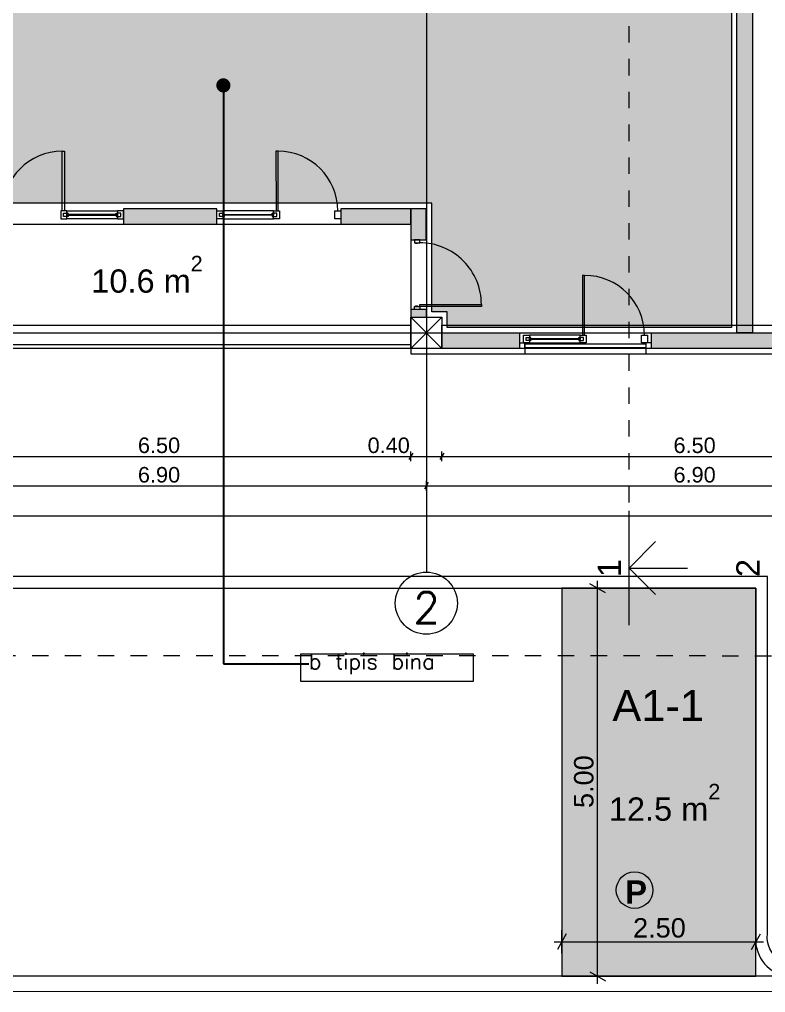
# Model space of a CAD drawing. Header units: millimetres. Extents: x 476244520 to 476657119, y 4620824743 to 4621446928.
# Drawn here: x 476392006 to 476401618, y 4620865017 to 4620877560 of the extents above; entities that cross this region are included whole.
import ezdxf

# ---------------------------------------------------------------- set-up
doc = ezdxf.new("R2010")
doc.units = ezdxf.units.MM
doc.header["$MEASUREMENT"] = 0
doc.linetypes.add('Dashed', pattern=[423.333333, 211.666667, -211.666667])
for name, color, linetype, lineweight in [('0_Pen_No__42_Pen_No__250_Pen_No__5', 5, 'Continuous', 0), ('2D Drafting - General_Pen_No__1_Pen_No__7', 7, 'Continuous', 0), ('2D Drafting - General_Pen_No__250_Pen_No__7_Pen_No__250', 7, 'Continuous', 0), ('2D Drafting - General_Pen_No__250_Pen_No__7_Pen_No__7', 7, 'Continuous', 0), ('2D Drafting - General_Pen_No__7_Pen_No__250', 7, 'Continuous', 0), ('2D Drafting - General_Pen_No__7_Pen_No__7_Pen_No__7', 7, 'Continuous', 0), ('Annotation - Text_Pen_No__7_Pen_No__5', 5, 'Continuous', 0), ('Doors_Pen_No__7_Pen_No__7_Pen_No__7', 7, 'Continuous', 0), ('G-Anno-Nplt_Pen_No__151', 151, 'Continuous', 0), ('G-Anno-Nplt_Pen_No__4', 7, 'Continuous', 0), ('Interior - Furniture _Pen_No__7', 7, 'Continuous', 0), ('kar-panjara_Pen_No__7_Pen_No__7_Pen_No__7', 7, 'Continuous', 0), ('New_._Pen_No__1', 1, 'Continuous', 0), ('New_0_Pen_No__5', 5, 'Continuous', 0), ('New_2D Drafting - General_Pen_No__2_Pen_No__250', 7, 'Continuous', 0), ('New_Annotation - Text_Pen_No__142', 142, 'Continuous', 0), ('New_Doors_Pen_No__7_Pen_No__7_Pen_No__250', 7, 'Continuous', 0), ('New_gza_Pen_No__250', 7, 'Continuous', 0), ('New_Interior - Furniture _Pen_No__250', 7, 'Continuous', 0), ('New_piket_Pen_No__1', 1, 'Continuous', 0), ('New_reg_nak_Pen_No__250', 7, 'Continuous', 0), ('New_reg_nak_Pen_No__7', 7, 'Continuous', 0), ('New_shenobebi_Pen_No__1', 1, 'Continuous', 0), ('New_topo_NL (1)$0$SAVELE_CONT-MJR_Pen_No__250', 7, 'Continuous', 0), ('New_zoma_Pen_No__142', 142, 'Continuous', 0), ('New_zoma_Pen_No__38', 150, 'Continuous', 60), ('New_საბავშვო მოედნები_Pen_No__7', 7, 'Continuous', 0), ('zoma_Pen_No__142', 142, 'Continuous', 0), ('zoma_Pen_No__5_Pen_No__5', 5, 'Continuous', 0), ('საბავშვო მოედნები_Pen_No__250', 7, 'Continuous', 0)]:
    doc.layers.add(name, color=color, linetype=linetype, lineweight=lineweight)
doc.layers.add('New_._Pen_No__252', color=7, linetype='Continuous', lineweight=0, true_color=0x666666)
doc.layers.add('New_საბავშვო მოედნები_Pen_No__18', color=7, linetype='Continuous', lineweight=0, true_color=0x707070)
doc.layers.add('New_zoma', color=7, linetype='Continuous')
doc.layers.add('zoma', color=7, linetype='Continuous')
doc.styles.add('GENERATED_STYLE_1', font='arial.ttf')
doc.styles.add('GENERATED_STYLE_2', font='arial.ttf')
doc.styles.add('GENERATED_STYLE_5', font='arialbd.ttf')
doc.dimstyles.new('GENERATED_STYLE__1', dxfattribs={"dimtxt": 200, "dimasz": 64.421331, "dimexe": 0.18, "dimexo": 3, "dimgap": 0.09, "dimtad": 1, "dimtih": 1, "dimtoh": 1, "dimlfac": 0.001, "dimzin": 0, "dimdsep": 46, "dimtxsty": 'GENERATED_STYLE_2', "dimblk": 'ARROWHEAD_2', "dimblk1": 'ARROWHEAD_2', "dimblk2": 'ARROWHEAD_2', "dimcen": 0.09, "dimclrd": 142, "dimclre": 142, "dimclrt": 142, "dimadec": 0, "dimazin": 0, "dimtfac": 1, "dimtdec": 4, "dimtmove": 0, "dimatfit": 3, "dimfxl": 1, "dimtolj": 1, "dimtzin": 0, "dimarcsym": 0})
doc.dimstyles.new('GENERATED_STYLE__16', dxfattribs={"dimtxt": 250, "dimasz": 152, "dimexe": 0.18, "dimexo": 3, "dimgap": 0.09, "dimtad": 1, "dimlfac": 0.001, "dimzin": 0, "dimdsep": 46, "dimtxsty": 'GENERATED_STYLE_2', "dimblk": 'ARROWHEAD_2', "dimblk1": 'ARROWHEAD_2', "dimblk2": 'ARROWHEAD_2', "dimcen": 0.09, "dimclrd": 142, "dimclre": 142, "dimclrt": 150, "dimadec": 0, "dimazin": 0, "dimtfac": 1, "dimtdec": 4, "dimtmove": 0, "dimatfit": 3, "dimfxl": 1, "dimtolj": 1, "dimtzin": 0, "dimarcsym": 0})
doc.dimstyles.new('GENERATED_STYLE__17', dxfattribs={"dimtxt": 250, "dimasz": 152, "dimexe": 0.18, "dimexo": 3, "dimgap": 0.09, "dimtad": 1, "dimtih": 1, "dimtoh": 1, "dimlfac": 0.001, "dimzin": 0, "dimdsep": 46, "dimtxsty": 'GENERATED_STYLE_2', "dimblk": 'ARROWHEAD_2', "dimblk1": 'ARROWHEAD_2', "dimblk2": 'ARROWHEAD_2', "dimcen": 0.09, "dimclrd": 142, "dimclre": 142, "dimclrt": 150, "dimadec": 0, "dimazin": 0, "dimtfac": 1, "dimtdec": 4, "dimtmove": 0, "dimatfit": 3, "dimfxl": 1, "dimtolj": 1, "dimtzin": 0, "dimarcsym": 0})
doc.dimstyles.new('GENERATED_STYLE__18', dxfattribs={"dimtxt": 0.18, "dimasz": 364.8, "dimexe": 0.18, "dimexo": 0.0625, "dimgap": 0.09, "dimtad": 0, "dimtih": 1, "dimtoh": 1, "dimdec": 4, "dimzin": 0, "dimdsep": 46, "dimcen": 0.09, "dimadec": 0, "dimazin": 0, "dimtfac": 1, "dimtdec": 4, "dimtmove": 0, "dimatfit": 3, "dimldrblk": 'ARROWHEAD_11', "dimfxl": 1, "dimtolj": 1, "dimtzin": 0, "dimarcsym": 0})

# ---------------------------------------------------------------- blocks, each defined once
blk = doc.blocks.new('*D752', base_point=(476844527, 4621385791))
at = {"layer": 'New_zoma_Pen_No__142', "color": 142, "linetype": 'Continuous', "lineweight": 0, "transparency": 16777216}
for p, q in [((476399051, 4620865772), (476398936, 4620865572)), ((476398994, 4620865522), (476398994, 4620865822)), ((476401436, 4620865572), (476401551, 4620865772)), ((476401494, 4620865522), (476401494, 4620865822)), ((476398896, 4620865672), (476398994, 4620865672)), ((476398994, 4620865672), (476401494, 4620865672)), ((476401494, 4620865672), (476401591, 4620865672))]:
    blk.add_line(p, q, dxfattribs=at)
at = {"layer": 'New_zoma_Pen_No__38', "color": 150, "lineweight": 60, "transparency": 16777216, "insert": (476399911, 4620865722), "char_height": 250, "attachment_point": 7, "style": 'GENERATED_STYLE_2'}
blk.add_mtext('\\A1;{\\pql;\\fArial CYR|b0|i0|c204|p34;2.50}', dxfattribs=at)
blk = doc.blocks.new('ARROWHEAD_2')
at = {"color": 0, "linetype": 'Continuous', "lineweight": 0}
for p, q in [((0, 0), (-1, 0)), ((-0.378, -0.655), (0.378, 0.655))]:
    blk.add_line(p, q, dxfattribs=at)
blk = doc.blocks.new('*D755', base_point=(476844527, 4621385791))
at = {"layer": 'New_zoma_Pen_No__142', "color": 142, "linetype": 'Continuous', "lineweight": 0, "transparency": 16777216}
for p, q in [((476399604, 4620870227), (476399304, 4620870227)), ((476399554, 4620870169), (476399354, 4620870285)), ((476399454, 4620870227), (476399454, 4620870325)), ((476399454, 4620865227), (476399454, 4620870227)), ((476399604, 4620865227), (476399304, 4620865227)), ((476399354, 4620865285), (476399554, 4620865169)), ((476399454, 4620865129), (476399454, 4620865227))]:
    blk.add_line(p, q, dxfattribs=at)
at = {"layer": 'New_zoma_Pen_No__38', "color": 150, "lineweight": 60, "transparency": 16777216, "insert": (476399404, 4620867395), "char_height": 250, "attachment_point": 7, "rotation": 90, "style": 'GENERATED_STYLE_2'}
blk.add_mtext('\\A1;{\\pql;\\fArial CYR|b0|i0|c204|p34;5.00}', dxfattribs=at)
blk = doc.blocks.new('*D772', base_point=(476844527, 4621385791))
at = {"layer": 'zoma_Pen_No__142', "color": 142, "linetype": 'Continuous', "lineweight": 0, "transparency": 16777216}
for p, q in [((476390348, 4620871484), (476390348, 4620871612)), ((476397248, 4620871484), (476397248, 4620871612)), ((476390306, 4620871548), (476390348, 4620871548)), ((476390372, 4620871590), (476390323, 4620871506)), ((476390348, 4620871548), (476397248, 4620871548)), ((476397272, 4620871590), (476397223, 4620871506))]:
    blk.add_line(p, q, dxfattribs=at)
at = {"layer": 'zoma_Pen_No__142', "color": 142, "lineweight": 0, "transparency": 16777216, "insert": (476393532, 4620871588), "char_height": 200, "attachment_point": 7, "style": 'GENERATED_STYLE_2'}
blk.add_mtext('\\A1;{\\pql;\\fArial CYR|b0|i0|c204|p34;6.90}', dxfattribs=at)
blk = doc.blocks.new('*D773', base_point=(476844527, 4621385791))
at = {"layer": 'zoma_Pen_No__142', "color": 142, "linetype": 'Continuous', "lineweight": 0, "transparency": 16777216}
for p, q in [((476397248, 4620871484), (476397248, 4620871612)), ((476404148, 4620871484), (476404148, 4620871612)), ((476397272, 4620871590), (476397223, 4620871506)), ((476397248, 4620871548), (476404148, 4620871548)), ((476404172, 4620871590), (476404123, 4620871506))]:
    blk.add_line(p, q, dxfattribs=at)
at = {"layer": 'zoma_Pen_No__142', "color": 142, "lineweight": 0, "transparency": 16777216, "insert": (476400432, 4620871588), "char_height": 200, "attachment_point": 7, "style": 'GENERATED_STYLE_2'}
blk.add_mtext('\\A1;{\\pql;\\fArial CYR|b0|i0|c204|p34;6.90}', dxfattribs=at)
blk = doc.blocks.new('*D784', base_point=(476844527, 4621385791))
at = {"layer": 'zoma_Pen_No__142', "color": 142, "linetype": 'Continuous', "lineweight": 0, "transparency": 16777216}
for p, q in [((476390148, 4620871100), (476390148, 4620871227)), ((476431948, 4620871100), (476431948, 4620871227)), ((476390106, 4620871163), (476390148, 4620871163)), ((476390172, 4620871206), (476390123, 4620871121)), ((476390148, 4620871163), (476431948, 4620871163)), ((476431923, 4620871121), (476431972, 4620871206)), ((476431948, 4620871163), (476431989, 4620871163))]:
    blk.add_line(p, q, dxfattribs=at)
at = {"layer": 'zoma_Pen_No__142', "color": 142, "lineweight": 0, "transparency": 16777216, "insert": (476410706, 4620871203), "char_height": 200, "attachment_point": 7, "style": 'GENERATED_STYLE_2'}
blk.add_mtext('\\A1;{\\pql;\\fArial CYR|b0|i0|c204|p34;41.80}', dxfattribs=at)
blk = doc.blocks.new('*D786', base_point=(476844527, 4621385791))
at = {"layer": 'zoma_Pen_No__142', "color": 142, "linetype": 'Continuous', "lineweight": 0, "transparency": 16777216}
for p, q in [((476390548, 4620871864), (476390548, 4620871991)), ((476397048, 4620871864), (476397048, 4620871991)), ((476390572, 4620871970), (476390523, 4620871886)), ((476390548, 4620871928), (476397048, 4620871928)), ((476397072, 4620871970), (476397023, 4620871886))]:
    blk.add_line(p, q, dxfattribs=at)
at = {"layer": 'zoma_Pen_No__142', "color": 142, "lineweight": 0, "transparency": 16777216, "char_height": 200, "attachment_point": 7, "style": 'GENERATED_STYLE_2'}
for s, insert in [('\\A1;{\\pql;\\fArial CYR|b0|i0|c204|p34;6.50}', (476393532, 4620871968)), ('\\A1;{\\pql;\\fArial CYR|b0|i0|c204|p34;0.40}', (476396491, 4620871968))]:
    blk.add_mtext(s, dxfattribs=dict(at, insert=insert))
blk = doc.blocks.new('*D787', base_point=(476844527, 4621385791))
at = {"layer": 'zoma_Pen_No__142', "color": 142, "linetype": 'Continuous', "lineweight": 0, "transparency": 16777216}
for p, q in [((476397048, 4620871864), (476397048, 4620871991)), ((476397448, 4620871864), (476397448, 4620871991)), ((476397072, 4620871970), (476397023, 4620871886)), ((476397048, 4620871928), (476397448, 4620871928)), ((476397472, 4620871970), (476397423, 4620871886))]:
    blk.add_line(p, q, dxfattribs=at)
blk = doc.blocks.new('*D788', base_point=(476844527, 4621385791))
at = {"layer": 'zoma_Pen_No__142', "color": 142, "linetype": 'Continuous', "lineweight": 0, "transparency": 16777216}
for p, q in [((476397448, 4620871864), (476397448, 4620871991)), ((476403948, 4620871864), (476403948, 4620871991)), ((476397472, 4620871970), (476397423, 4620871886)), ((476397448, 4620871928), (476403948, 4620871928)), ((476403972, 4620871970), (476403923, 4620871886))]:
    blk.add_line(p, q, dxfattribs=at)
at = {"layer": 'zoma_Pen_No__142', "color": 142, "lineweight": 0, "transparency": 16777216, "char_height": 200, "attachment_point": 7, "style": 'GENERATED_STYLE_2'}
for s, insert in [('\\A1;{\\pql;\\fArial CYR|b0|i0|c204|p34;6.50}', (476400432, 4620871968)), ('\\A1;{\\pql;\\fArial CYR|b0|i0|c204|p34;0.40}', (476403391, 4620871968))]:
    blk.add_mtext(s, dxfattribs=dict(at, insert=insert))
blk = doc.blocks.new('ARROWHEAD_11')
at = {"color": 0, "linetype": 'Continuous', "lineweight": 0}
blk.add_line((0, 0), (-1, 0), dxfattribs=at)
at = {"color": 0, "linetype": 'Continuous', "lineweight": 0, "const_width": 0.25, "flags": 128}
blk.add_lwpolyline([(-0.125, 0, 1), (0.125, 0, 1)], format="xyb", close=True, dxfattribs=at)

msp = doc.modelspace()

# ---------------------------------------------------------------- hatches: boundary and pattern name
at = {"layer": '2D Drafting - General_Pen_No__250_Pen_No__7_Pen_No__7', "linetype": 'Continuous', "lineweight": 0}
for points in [[(476401247.729, 4620873520.243), (476401247.729, 4620883823.501), (476401447.729, 4620883823.501), (476401447.729, 4620873520.243)], [(476393347.591, 4620875120.239), (476393347.591, 4620874920.239), (476394547.887, 4620874920.239), (476394547.887, 4620875120.239)], [(476396147.887, 4620874920.239), (476397047.729, 4620874920.239), (476397047.729, 4620875120.239), (476396147.887, 4620875120.239)], [(476397047.537, 4620875120.239), (476397047.537, 4620874720.224), (476397247.537, 4620874720.224), (476397247.537, 4620875120.239)], [(476397247.729, 4620873820.226), (476397047.729, 4620873820.226), (476397047.729, 4620873720.243), (476397247.729, 4620873720.243)], [(476397447.729, 4620873520.244), (476398447.753, 4620873520.244), (476398447.753, 4620873320.244), (476397447.729, 4620873320.244)], [(476403947.729, 4620873320.243), (476400147.755, 4620873320.244), (476400147.755, 4620873520.244), (476403947.729, 4620873520.243)]]:
    msp.add_hatch(color=7, dxfattribs=at).paths.add_polyline_path(points)
at = {"layer": 'G-Anno-Nplt_Pen_No__151', "linetype": 'Continuous', "lineweight": 0, "true_color": 0x1f2f3f}
h = msp.add_hatch(color=169, dxfattribs=at)
h.paths.add_polyline_path([(476390347.729, 4620879780.056), (476390417.729, 4620879780.056), (476390747.729, 4620879780.056), (476390747.729, 4620880320.243), (476390547.729, 4620880320.243), (476390547.729, 4620880690.244), (476390417.729, 4620880690.244), (476390417.729, 4620882714.552), (476390417.729, 4620883650.243), (476390617.729, 4620883650.243), (476390617.729, 4620883950.243), (476390817.729, 4620883950.243), (476390817.729, 4620884630.431), (476390417.729, 4620884630.431), (476390417.729, 4620890550.244), (476390617.729, 4620890550.244), (476390617.729, 4620890750.243), (476396977.729, 4620890750.243), (476396977.729, 4620883890.244), (476396677.729, 4620883890.244), (476396677.729, 4620883329.225), (476397157.729, 4620883329.225), (476397157.729, 4620883650.244), (476397157.729, 4620883720.243), (476397347.996, 4620883720.243), (476397347.996, 4620883650.244), (476397347.996, 4620883423.501), (476398037.917, 4620883423.501), (476398037.917, 4620883820.244), (476401247.729, 4620883820.244), (476401247.729, 4620880322.083), (476401177.729, 4620880322.083), (476401177.729, 4620873790.243), (476401177.729, 4620873590.302), (476397517.729, 4620873590.302), (476397517.729, 4620873790.243), (476397317.729, 4620873790.243), (476397317.729, 4620875190.239), (476390417.729, 4620875190.239), (476390417.729, 4620878791.892), (476390347.729, 4620878791.892)])
h.paths.add_polyline_path([(476397047.729, 4620880620.244), (476397047.729, 4620880220.244), (476397447.729, 4620880220.244), (476397447.729, 4620880620.244)], flags=0)
at = {"layer": 'New_საბავშვო მოედნები_Pen_No__18', "linetype": 'Continuous', "lineweight": 0, "true_color": 0x1c1c1c}
msp.add_hatch(color=250, dxfattribs=at).paths.add_polyline_path([(476401493.661, 4620865227.228), (476401493.661, 4620870227.228), (476398993.661, 4620870227.228), (476398993.661, 4620865227.228)])

# ---------------------------------------------------------------- linework, layer by layer
at = {"layer": '0_Pen_No__42_Pen_No__250_Pen_No__5', "color": 5, "linetype": 'Continuous', "lineweight": 0}
msp.add_circle((476397247.729, 4620870035.248), 400, dxfattribs=at)
at = {"layer": '2D Drafting - General_Pen_No__1_Pen_No__7', "color": 7, "linetype": 'Continuous', "lineweight": 0}
for p, q in [((476397047.729, 4620873320.243), (476397447.729, 4620873720.243)), ((476397447.729, 4620873320.243), (476397047.729, 4620873720.243))]:
    msp.add_line(p, q, dxfattribs=at)
at = {"layer": '2D Drafting - General_Pen_No__1_Pen_No__7', "color": 7, "linetype": 'Continuous', "lineweight": 0, "flags": 128}
for points in [[(476397047.729, 4620873320.243), (476390547.729, 4620873320.243), (476390547.729, 4620873620.243), (476397047.729, 4620873620.243)], [(476397447.729, 4620873320.243), (476397047.729, 4620873320.243), (476397047.729, 4620873720.243), (476397447.729, 4620873720.243)], [(476403947.729, 4620873320.243), (476397447.729, 4620873320.243), (476397447.729, 4620873620.243), (476403947.729, 4620873620.243)]]:
    msp.add_lwpolyline(points, close=True, dxfattribs=at)
at = {"layer": '2D Drafting - General_Pen_No__250_Pen_No__7_Pen_No__250', "color": 7, "linetype": 'Continuous', "lineweight": 0, "flags": 128}
for points in [[(476401247.729, 4620873520.243), (476401247.729, 4620883823.501), (476401447.729, 4620883823.501), (476401447.729, 4620873520.243)], [(476397047.537, 4620875120.239), (476397047.537, 4620874720.224), (476397247.537, 4620874720.224), (476397247.537, 4620875120.239)], [(476397247.729, 4620873820.226), (476397047.729, 4620873820.226), (476397047.729, 4620873720.243), (476397247.729, 4620873720.243)], [(476397447.729, 4620873520.244), (476398447.753, 4620873520.244), (476398447.753, 4620873320.244), (476397447.729, 4620873320.244)], [(476403947.729, 4620873320.243), (476400147.755, 4620873320.244), (476400147.755, 4620873520.244), (476403947.729, 4620873520.243)]]:
    msp.add_lwpolyline(points, close=True, dxfattribs=at)
at = {"layer": '2D Drafting - General_Pen_No__250_Pen_No__7_Pen_No__7', "color": 7, "linetype": 'Continuous', "lineweight": 0, "flags": 128}
for points in [[(476393347.591, 4620875120.239), (476393347.591, 4620874920.239), (476394547.887, 4620874920.239), (476394547.887, 4620875120.239)], [(476396147.887, 4620874920.239), (476397047.729, 4620874920.239), (476397047.729, 4620875120.239), (476396147.887, 4620875120.239)]]:
    msp.add_lwpolyline(points, close=True, dxfattribs=at)
at = {"layer": '2D Drafting - General_Pen_No__7_Pen_No__250', "color": 7, "linetype": 'Continuous', "lineweight": 0, "flags": 128}
for points in [[(476398447.753, 4620873390.32), (476398517.768, 4620873390.319), (476398517.767, 4620873250.243)], [(476400147.754, 4620873390.37), (476400077.739, 4620873390.372), (476400077.745, 4620873250.243)]]:
    msp.add_lwpolyline(points, dxfattribs=at)
at = {"layer": '2D Drafting - General_Pen_No__7_Pen_No__7_Pen_No__7', "color": 7, "linetype": 'Continuous', "lineweight": 0, "flags": 128}
for points in [[(476393267.598, 4620874990.77), (476392617.598, 4620874990.799), (476392617.603, 4620875090.738), (476393267.603, 4620875090.709)], [(476394627.892, 4620874990.78), (476395277.892, 4620874990.809), (476395277.887, 4620875090.748), (476394627.887, 4620875090.719)], [(476398577.775, 4620873390.322), (476399227.775, 4620873390.351), (476399227.77, 4620873490.29), (476398577.77, 4620873490.262)]]:
    msp.add_lwpolyline(points, close=True, dxfattribs=at)
at = {"layer": '2D Drafting - General_Pen_No__7_Pen_No__7_Pen_No__7', "color": 7, "linetype": 'Continuous', "lineweight": 0}
for centre, radius, start, end in [((476392557.914, 4620875090.751), 770.311, 89.9974687, 179.994289), ((476395337.576, 4620875090.761), 770.311, 0.005711, 90.0025313), ((476397162.397, 4620873886.402), 794.311, 359.9985151, 90.0001966), ((476399287.459, 4620873490.303), 770.311, 0.005711, 90.0025313)]:
    msp.add_arc(centre, radius, start, end, dxfattribs=at)
at = {"layer": 'Doors_Pen_No__7_Pen_No__7_Pen_No__7', "color": 7, "linetype": 'Continuous', "lineweight": 0, "flags": 128}
for points in [[(476392584.58, 4620875090.75), (476392557.914, 4620875090.751), (476392557.948, 4620875861.062), (476392584.614, 4620875861.061)], [(476395310.909, 4620875090.759), (476395337.576, 4620875090.761), (476395337.542, 4620875861.072), (476395310.875, 4620875861.071)], [(476397094.662, 4620874720.226), (476397094.661, 4620874680.715), (476397162.394, 4620874680.713), (476397162.395, 4620874720.224)], [(476397109.061, 4620874671.826), (476397109.061, 4620874680.715), (476397135.727, 4620874680.714), (476397135.727, 4620874671.825)], [(476399260.792, 4620873490.302), (476399287.459, 4620873490.303), (476399287.425, 4620874260.614), (476399260.758, 4620874260.613)], [(476397094.662, 4620873820.226), (476397094.663, 4620873859.737), (476397162.396, 4620873859.735), (476397162.395, 4620873820.224)], [(476397109.063, 4620873859.737), (476397109.063, 4620873868.626), (476397135.73, 4620873868.625), (476397135.729, 4620873859.736)], [(476397162.396, 4620873859.735), (476397162.397, 4620873886.402), (476397956.708, 4620873886.382), (476397956.707, 4620873859.715)]]:
    msp.add_lwpolyline(points, close=True, dxfattribs=at)
at = {"layer": 'G-Anno-Nplt_Pen_No__4', "color": 7, "linetype": 'Continuous', "lineweight": 0, "flags": 128}
msp.add_lwpolyline([(476390617.729, 4620890750.243), (476396977.729, 4620890750.243), (476396977.729, 4620883890.244), (476396677.729, 4620883890.244), (476396677.729, 4620883329.225), (476397157.729, 4620883329.225), (476397157.729, 4620883650.244), (476397157.729, 4620883720.243), (476397347.996, 4620883720.243), (476397347.996, 4620883650.244), (476397347.996, 4620883423.501), (476398037.917, 4620883423.501), (476398037.917, 4620883820.244), (476401247.729, 4620883820.244), (476401247.729, 4620880322.083), (476401177.729, 4620880322.083), (476401177.729, 4620873790.243), (476401177.729, 4620873590.302), (476397517.729, 4620873590.302), (476397517.729, 4620873790.243), (476397317.729, 4620873790.243), (476397317.729, 4620875190.239), (476390417.729, 4620875190.239)], dxfattribs=at)
at = {"layer": 'kar-panjara_Pen_No__7_Pen_No__7_Pen_No__7', "color": 7, "linetype": 'Continuous', "lineweight": 0, "flags": 128}
for points in [[(476392537.598, 4620874990.741), (476392617.598, 4620874990.738), (476392617.603, 4620875090.738), (476392537.603, 4620875090.741)], [(476392572.601, 4620875060.74), (476392617.601, 4620875060.738), (476392617.601, 4620875045.738), (476392617.6, 4620875035.738), (476392632.6, 4620875035.737), (476392632.599, 4620875020.737), (476392572.599, 4620875020.74)], [(476393267.601, 4620875045.709), (476392617.601, 4620875045.738), (476392617.6, 4620875035.738), (476393267.6, 4620875035.709)], [(476392632.601, 4620875060.737), (476392617.601, 4620875060.738), (476392617.601, 4620875045.738), (476392632.601, 4620875045.737)], [(476393312.601, 4620875060.707), (476393267.601, 4620875060.709), (476393267.601, 4620875045.709), (476393267.6, 4620875035.709), (476393252.6, 4620875035.71), (476393252.599, 4620875020.71), (476393312.599, 4620875020.707)], [(476393252.601, 4620875060.71), (476393267.601, 4620875060.709), (476393267.601, 4620875045.709), (476393252.601, 4620875045.71)], [(476393267.598, 4620874990.77), (476393347.598, 4620874990.766), (476393347.603, 4620875090.766), (476393267.603, 4620875090.77)], [(476394627.892, 4620874990.78), (476394547.892, 4620874990.776), (476394547.887, 4620875090.776), (476394627.887, 4620875090.78)], [(476394582.889, 4620875060.717), (476394627.889, 4620875060.719), (476394627.889, 4620875045.719), (476394627.89, 4620875035.719), (476394642.89, 4620875035.72), (476394642.89, 4620875020.72), (476394582.89, 4620875020.717)], [(476394642.889, 4620875060.72), (476394627.889, 4620875060.719), (476394627.889, 4620875045.719), (476394642.889, 4620875045.72)], [(476394627.889, 4620875045.719), (476395277.889, 4620875045.748), (476395277.89, 4620875035.748), (476394627.89, 4620875035.719)], [(476395262.889, 4620875060.747), (476395277.889, 4620875060.748), (476395277.889, 4620875045.748), (476395262.889, 4620875045.747)], [(476395322.889, 4620875060.75), (476395277.889, 4620875060.748), (476395277.889, 4620875045.748), (476395277.89, 4620875035.748), (476395262.89, 4620875035.747), (476395262.89, 4620875020.747), (476395322.89, 4620875020.75)], [(476395357.892, 4620874990.751), (476395277.892, 4620874990.748), (476395277.887, 4620875090.748), (476395357.887, 4620875090.751)], [(476396147.892, 4620874990.829), (476396067.892, 4620874990.825), (476396067.887, 4620875090.825), (476396147.887, 4620875090.829)], [(476398577.775, 4620873390.322), (476398497.775, 4620873390.319), (476398497.77, 4620873490.319), (476398577.77, 4620873490.322)], [(476399307.775, 4620873390.294), (476399227.775, 4620873390.29), (476399227.77, 4620873490.29), (476399307.77, 4620873490.294)], [(476400097.775, 4620873390.371), (476400017.775, 4620873390.368), (476400017.77, 4620873490.368), (476400097.77, 4620873490.371)], [(476398532.771, 4620873460.26), (476398577.771, 4620873460.262), (476398577.772, 4620873445.262), (476398577.773, 4620873435.262), (476398592.773, 4620873435.262), (476398592.773, 4620873420.262), (476398532.773, 4620873420.26)], [(476398592.771, 4620873460.262), (476398577.771, 4620873460.262), (476398577.772, 4620873445.262), (476398592.772, 4620873445.262)], [(476398577.772, 4620873445.262), (476399227.772, 4620873445.29), (476399227.773, 4620873435.29), (476398577.773, 4620873435.262)], [(476399212.771, 4620873460.29), (476399227.771, 4620873460.29), (476399227.772, 4620873445.29), (476399212.772, 4620873445.29)], [(476399272.771, 4620873460.292), (476399227.771, 4620873460.29), (476399227.772, 4620873445.29), (476399227.773, 4620873435.29), (476399212.773, 4620873435.29), (476399212.773, 4620873420.29), (476399272.773, 4620873420.292)]]:
    msp.add_lwpolyline(points, close=True, dxfattribs=at)
at = {"layer": 'New_._Pen_No__252', "color": 251, "linetype": 'Continuous', "lineweight": 0, "true_color": 0x666666, "flags": 128}
msp.add_lwpolyline([(476388843.607, 4620870377.228), (476388843.578, 4620865227.243), (476388993.613, 4620865227.242), (476388993.672, 4620870227.228), (476401493.661, 4620870227.228), (476401493.661, 4620865627.163, 0.84042944), (476402493.661, 4620865627.146), (476402493.661, 4620870227.228), (476410343.866, 4620870227.228), (476410343.866, 4620870377.228), (476402343.597, 4620870377.228), (476402343.57, 4620865774.577, -1.139779908), (476401643.567, 4620865774.575), (476401643.567, 4620870377.228)], format="xyb", close=True, dxfattribs=at)
at = {"layer": 'New_0_Pen_No__5', "color": 5, "linetype": 'Dashed', "lineweight": 0}
msp.add_lwpolyline([(476389546.937, 4620869357.745), (476389533.654, 4620900771.238), (476485075.573, 4620900810.024), (476485089.236, 4620869330.792)], close=True, dxfattribs=at)
at = {"layer": 'New_2D Drafting - General_Pen_No__2_Pen_No__250', "color": 7, "linetype": 'Continuous', "lineweight": 0, "flags": 128}
msp.add_lwpolyline([(476395632.753, 4620869383.084), (476397852.758, 4620869383.084), (476397852.758, 4620869023.709), (476395632.753, 4620869023.709)], close=True, dxfattribs=at)
at = {"layer": 'New_Doors_Pen_No__7_Pen_No__7_Pen_No__250', "color": 7, "linetype": 'Continuous', "lineweight": 0, "flags": 128}
msp.add_lwpolyline([(476391138.042, 4620873369.368), (476397047.729, 4620873369.368)], dxfattribs=at)
at = {"layer": 'New_gza_Pen_No__250', "color": 7, "linetype": 'Continuous', "lineweight": 0}
for points in [[(476363263.855, 4620835283.288), (476363265.788, 4620831369.092), (476362432.097, 4620830429.389), (476371271.08, 4620830062.267), (476371318.849, 4620830060.283), (476371408.699, 4620851168.015, -0.315884232), (476379333.945, 4620859727.511), (476475993.629, 4620859727.511), (476475993.629, 4620865227.511), (476387246.398, 4620865227.511, -0.326410828), (476384017.969, 4620868389.2), (476383996.67, 4620904132.305)], [(476475993.632, 4620865027.513), (476387187.648, 4620865027.995, -0.374256788), (476383780.304, 4620868812.277)]]:
    msp.add_lwpolyline(points, format="xyb", dxfattribs=at)
at = {"layer": 'New_Interior - Furniture _Pen_No__250', "color": 7, "linetype": 'Continuous', "lineweight": 0, "flags": 128}
msp.add_lwpolyline([(476397047.729, 4620874920.239), (476397047.729, 4620873320.243), (476390547.729, 4620873320.243), (476390547.729, 4620873720.243), (476390347.921, 4620873720.243), (476390347.921, 4620874920.239)], close=True, dxfattribs=at)
at = {"layer": 'New_reg_nak_Pen_No__250', "color": 7, "linetype": 'Continuous', "lineweight": 0, "flags": 128}
msp.add_lwpolyline([(476400077.738, 4620873376.301), (476400077.738, 4620873326.354), (476398517.768, 4620873326.354), (476398517.768, 4620873376.301)], close=True, dxfattribs=at)
at = {"layer": 'New_reg_nak_Pen_No__7', "color": 7, "linetype": 'Continuous', "lineweight": 0, "flags": 128}
msp.add_lwpolyline([(476397047.729, 4620873320.243), (476397047.729, 4620873250.243), (476404347.729, 4620873250.243), (476404347.729, 4620873320.243)], dxfattribs=at)
at = {"layer": 'New_shenobebi_Pen_No__1', "color": 1, "linetype": 'Dashed', "lineweight": 0}
msp.add_lwpolyline([(476399858.85, 4620870488.614), (476399858.85, 4620889780.27), (476398260.377, 4620889780.27), (476398260.377, 4620895317.48)], dxfattribs=at)
at = {"layer": 'New_shenobebi_Pen_No__1', "color": 1, "linetype": 'Continuous', "lineweight": 0}
for points in [[(476399858.85, 4620869751.74), (476399858.85, 4620871225.487)], [(476399858.85, 4620870488.614), (476400199.995, 4620870829.759)], [(476399858.85, 4620870488.614), (476400611.848, 4620870488.614)], [(476399858.85, 4620870488.614), (476400199.995, 4620870147.469)]]:
    msp.add_lwpolyline(points, dxfattribs=at)
at = {"layer": 'New_topo_NL (1)$0$SAVELE_CONT-MJR_Pen_No__250', "color": 7, "linetype": 'Continuous', "lineweight": 0}
msp.add_circle((476399930.768, 4620866336.601), 235.715, dxfattribs=at)
at = {"layer": 'New_საბავშვო მოედნები_Pen_No__7', "color": 7, "linetype": 'Continuous', "lineweight": 0, "flags": 128}
msp.add_lwpolyline([(476401493.661, 4620865227.228), (476401493.661, 4620870227.228), (476398993.661, 4620870227.228), (476398993.661, 4620865227.228)], close=True, dxfattribs=at)
at = {"layer": 'zoma_Pen_No__5_Pen_No__5', "color": 5, "linetype": 'Continuous', "lineweight": 0}
for p, q in [((476397247.729, 4620895146.055), (476397247.729, 4620870435.248)), ((476386267.178, 4620873520.243), (476436153.559, 4620873520.243)), ((476386267.178, 4620873520.243), (476436153.559, 4620873520.243))]:
    msp.add_line(p, q, dxfattribs=at)

# ---------------------------------------------------------------- texts
at = {"layer": 'Annotation - Text_Pen_No__7_Pen_No__5', "color": 5, "linetype": 'Continuous', "lineweight": 0, "insert": (476397249.887, 4620870177.543), "char_height": 400, "attachment_point": 2}
msp.add_mtext('\\A1;{\\pqc;\\Ftxt.shx;2}', dxfattribs=at)
at = {"layer": 'Interior - Furniture _Pen_No__7', "color": 7, "lineweight": 0, "insert": (476392931.48, 4620874033.515), "char_height": 300, "attachment_point": 7, "style": 'GENERATED_STYLE_2'}
msp.add_mtext('{\\fArial CYR|b0|i0|c204|p34;10.6 m{\\H0.66x;\\S2^  ;}}', dxfattribs=at)
at = {"layer": 'New_._Pen_No__1', "color": 1, "linetype": 'Continuous', "lineweight": 0, "char_height": 300, "attachment_point": 2, "rotation": 90, "style": 'GENERATED_STYLE_1'}
for s, insert in [('\\A1;{\\pqc;\\fArial|b0|i0|c0|p34;1}', (476399455.992, 4620870488.614)), ('\\A1;{\\pqc;\\fArial|b0|i0|c0|p34;2}', (476401241.109, 4620870488.614))]:
    msp.add_mtext(s, dxfattribs=dict(at, insert=insert))
at = {"layer": 'New_2D Drafting - General_Pen_No__2_Pen_No__250', "color": 7, "linetype": 'Continuous', "lineweight": 0, "insert": (476395732.753, 4620869251.822), "char_height": 200, "attachment_point": 4}
msp.add_mtext('\\A1;{\\pql;\\Ftxt.shx;b tipis bina}', dxfattribs=at)
at = {"layer": 'New_Annotation - Text_Pen_No__142', "color": 142, "linetype": 'Continuous', "lineweight": 0, "insert": (476399950.842, 4620866462.417), "char_height": 300, "attachment_point": 2, "style": 'GENERATED_STYLE_5'}
msp.add_mtext('\\A1;{\\pqc;\\fArial|b1|i0|c0|p34;P}', dxfattribs=at)
at = {"layer": 'New_piket_Pen_No__1', "color": 1, "linetype": 'Continuous', "lineweight": 0, "insert": (476399644.435, 4620868914.842), "char_height": 400, "attachment_point": 1, "style": 'GENERATED_STYLE_1'}
msp.add_mtext('\\A1;{\\pql;\\fArial|b0|i0|c0|p34;A1\\fArial|b0|i0|c0|p34;-1}', dxfattribs=at)
at = {"layer": 'საბავშვო მოედნები_Pen_No__250', "color": 7, "lineweight": 0, "insert": (476399599.521, 4620867227.228), "char_height": 300, "attachment_point": 7, "style": 'GENERATED_STYLE_2'}
msp.add_mtext('{\\fArial CYR|b0|i0|c204|p34;12.5 m{\\H0.66x;\\S2^  ;}}', dxfattribs=at)

# ---------------------------------------------------------------- dimensions: what is measured, and where the dimension line sits
at = {"layer": 'New_zoma', "color": 142, "linetype": 'Continuous', "lineweight": 0}
dim = msp.add_linear_dim(base=(476399453.947, 4620870227.228), p1=(476387993.661, 4620865227.228), p2=(476387993.661, 4620870227.228), angle=90, dimstyle='GENERATED_STYLE__16', dxfattribs=at)
dim.commit()
dim.dimension.update_dxf_attribs({"geometry": '*D755', "text_midpoint": (476399278.947, 4620867719.361), "dimtype": 160, "text_rotation": 90})
dim = msp.add_linear_dim(base=(476401493.661, 4620865671.518), p1=(476398993.661, 4620865227.228), p2=(476401493.661, 4620865227.228), dimstyle='GENERATED_STYLE__17', dxfattribs=at)
dim.commit()
dim.dimension.update_dxf_attribs({"geometry": '*D752', "text_midpoint": (476400235.795, 4620865846.518), "dimtype": 160})
at = {"layer": 'zoma', "color": 142, "linetype": 'Continuous', "lineweight": 0}
for base, p1, p2, picture, middle in [((476431947.724, 4620871163.347), (476390147.724, 4620872956.596), (476431947.724, 4620872956.596), '*D784', (476411041.782, 4620871303.347)), ((476397047.724, 4620871927.918), (476390547.724, 4620839221.726), (476397047.724, 4620838821.726), '*D786', (476393791.431, 4620872067.918)), ((476403947.724, 4620871927.918), (476397447.724, 4620838821.726), (476403947.724, 4620838821.726), '*D788', (476400691.431, 4620872067.918)), ((476397447.724, 4620871927.918), (476397047.724, 4620838821.726), (476397447.724, 4620838821.726), '*D787', (476396750.876, 4620872067.918)), ((476397247.724, 4620871547.94), (476390347.724, 4620869909.244), (476397247.724, 4620869909.244), '*D772', (476393791.431, 4620871687.94)), ((476404147.724, 4620871547.94), (476397247.724, 4620869909.244), (476404147.724, 4620869909.244), '*D773', (476400691.431, 4620871687.94))]:
    dim = msp.add_linear_dim(base=base, p1=p1, p2=p2, dimstyle='GENERATED_STYLE__1', dxfattribs=at)
    dim.commit()
    dim.dimension.update_dxf_attribs({"geometry": picture, "text_midpoint": middle, "dimtype": 160})

# ---------------------------------------------------------------- leaders
at = {"layer": 'New_2D Drafting - General_Pen_No__2_Pen_No__250', "color": 7, "linetype": 'Continuous', "lineweight": 0, "annotation_type": 0, "has_hookline": 1, "hookline_direction": 0, "text_width": 1933.333}
msp.add_leader([(476394632.753, 4620876709.957), (476394632.753, 4620869251.822), (476395732.663, 4620869251.822)], dimstyle='GENERATED_STYLE__18', dxfattribs=at)

doc.saveas('drawing.dxf')
